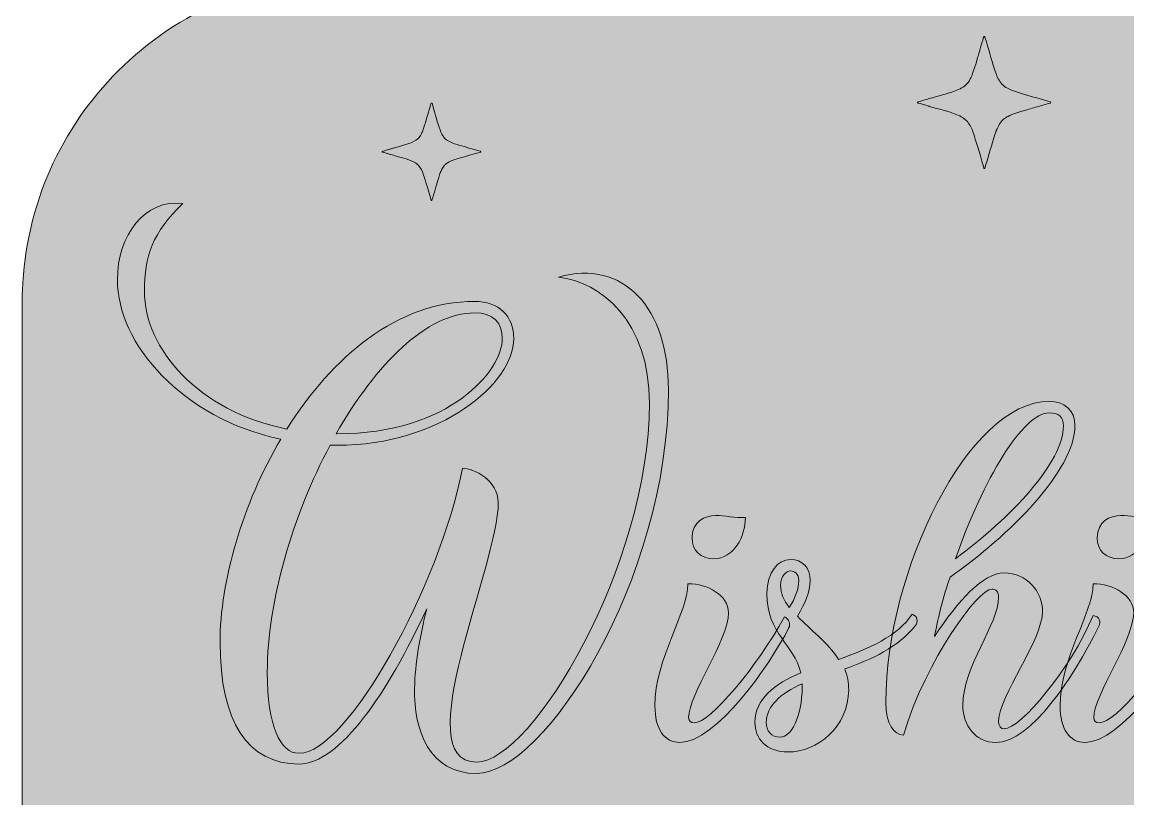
# Model space of a CAD drawing. Extents: x 254 to 755, y -942 to -58.
# Drawn here: x 254 to 468.2, y -337.1 to -186.6 of the extents above; entities that cross this region are included whole.
import ezdxf

# ---------------------------------------------------------------- set-up
doc = ezdxf.new("R2010")
doc.units = 0
doc.header["$MEASUREMENT"] = 0
doc.layers.add('Layer 1', color=7, linetype='Continuous', lineweight=0)

# ---------------------------------------------------------------- blocks, each defined once
blk = doc.blocks.new('Block_3')
at = {"layer": 'Layer 1', "true_color": 0x542400, "transparency": 33554687}
h = blk.add_hatch(color=38, dxfattribs=at)
h.dxf.hatch_style = 2
edge = h.paths.add_edge_path()
edge.add_spline(control_points=[(314.84, -266.36), (314.84, -266.36), (314.97, -266.36), (314.97, -266.36), (336.96, -266.36), (347.03, -254.06), (347.03, -247.91), (347.03, -244.77), (345.2, -242.94), (341.67, -242.94), (332.38, -242.94), (322.56, -252.88), (314.84, -266.36)], knot_values=[0, 0, 0, 0, 1, 1, 1, 2, 2, 2, 3, 3, 3, 4, 4, 4, 4], degree=3, periodic=0)
edge = h.paths.add_edge_path()
edge.add_spline(control_points=[(379.22, -257.85), (379.22, -294.62), (355.14, -332.17), (342.06, -332.17), (332.9, -332.17), (329.89, -323.8), (330.02, -315.69), (330.15, -310.85), (331.07, -305.48), (332.38, -300.25), (324.92, -316.47), (315.5, -330.34), (307.65, -330.34), (297.7, -330.34), (292.34, -322.1), (292.34, -306.79), (292.34, -294.88), (296.66, -279.97), (304.11, -267.41), (284.88, -263.35), (272.45, -248.83), (272.45, -236.53), (272.45, -227.89), (277.81, -220.82), (285.14, -221.74), (279.25, -227.37), (277.68, -231.95), (277.68, -238.75), (277.68, -249.87), (288.15, -262.04), (305.29, -265.44), (314.06, -251.44), (326.75, -240.71), (341.67, -240.71), (346.38, -240.71), (349.25, -243.59), (349.25, -247.91), (349.25, -256.55), (335.25, -268.58), (314.97, -268.58), (314.97, -268.58), (313.67, -268.58), (313.67, -268.58), (306.47, -282.06), (301.5, -298.68), (301.5, -312.55), (301.5, -322.88), (303.98, -328.25), (307.65, -328.25), (317.07, -328.25), (334.99, -295.54), (339.31, -273.03), (341.54, -273.03), (346.25, -275.39), (346.25, -279.7), (346.25, -291.61), (328.45, -329.95), (342.06, -329.95), (352.79, -329.95), (375.55, -291.74), (375.55, -260.47), (375.55, -244.51), (366.13, -236.92), (357.89, -236), (370.58, -232.47), (379.22, -241.89), (379.22, -257.85)], knot_values=[0, 0, 0, 0, 1, 1, 1, 2, 2, 2, 3, 3, 3, 4, 4, 4, 5, 5, 5, 6, 6, 6, 7, 7, 7, 8, 8, 8, 9, 9, 9, 10, 10, 10, 11, 11, 11, 12, 12, 12, 13, 13, 13, 14, 14, 14, 15, 15, 15, 16, 16, 16, 17, 17, 17, 18, 18, 18, 19, 19, 19, 20, 20, 20, 21, 21, 21, 22, 22, 22, 22], degree=3, periodic=0)
h = blk.add_hatch(color=38, dxfattribs=at)
h.dxf.hatch_style = 2
edge = h.paths.add_edge_path()
edge.add_spline(control_points=[(434.83, -290.56), (445.56, -282.71), (455.76, -271.85), (455.76, -264.79), (455.76, -263.09), (454.85, -262.3), (453.02, -262.3), (447.91, -262.3), (440.19, -275.26), (434.83, -290.56)], knot_values=[0, 0, 0, 0, 1, 1, 1, 2, 2, 2, 3, 3, 3, 3], degree=3, periodic=0)
edge = h.paths.add_edge_path()
edge.add_spline(control_points=[(462.44, -304.04), (457.73, -313.46), (449.48, -326.15), (442.68, -326.15), (438.75, -326.15), (436.27, -322.88), (436.27, -318.96), (436.27, -311.24), (443.2, -303.39), (443.2, -298.02), (443.2, -296.98), (442.68, -296.45), (441.89, -296.45), (439.28, -296.45), (429.2, -309.93), (424.75, -324.72), (422.92, -324.72), (421.35, -322.49), (421.35, -318.43), (421.35, -293.05), (437.31, -260.08), (453.02, -260.08), (455.89, -260.08), (457.99, -261.78), (457.99, -264.79), (457.99, -273.42), (445.3, -286.12), (433.78, -294.1), (432.47, -297.89), (431.56, -301.69), (430.77, -305.61), (435.35, -298.68), (440.19, -293.31), (444.25, -293.31), (448.7, -293.31), (451.71, -296.98), (451.71, -300.77), (451.71, -306.27), (443.2, -317.26), (443.2, -321.97), (443.2, -322.88), (443.59, -323.54), (444.25, -323.54), (447.39, -323.54), (457.2, -311.89), (461.52, -301.56), (462.7, -301.82), (463.22, -302.47), (462.44, -304.04)], knot_values=[0, 0, 0, 0, 1, 1, 1, 2, 2, 2, 3, 3, 3, 4, 4, 4, 5, 5, 5, 6, 6, 6, 7, 7, 7, 8, 8, 8, 9, 9, 9, 10, 10, 10, 11, 11, 11, 12, 12, 12, 13, 13, 13, 14, 14, 14, 15, 15, 15, 16, 16, 16, 16], degree=3, periodic=0)
h = blk.add_hatch(color=38, dxfattribs=at)
h.dxf.hatch_style = 2
edge = h.paths.add_edge_path()
edge.add_spline(control_points=[(383.8, -286.51), (383.8, -283.37), (386.29, -282.19), (388.38, -282.19), (390.08, -282.19), (392.17, -282.71), (394.14, -282.58), (394.14, -286.25), (391.91, -290.56), (387.99, -290.56), (385.5, -290.56), (383.8, -288.99), (383.8, -286.51)], knot_values=[0, 0, 0, 0, 1, 1, 1, 2, 2, 2, 3, 3, 3, 4, 4, 4, 4], degree=3, periodic=0)
edge = h.paths.add_edge_path()
edge.add_spline(control_points=[(376.6, -319.09), (376.6, -309.8), (383.01, -301.03), (383.01, -295.41), (386.81, -295.41), (390.86, -297.63), (390.86, -301.03), (390.86, -306.4), (383.14, -316.86), (383.14, -321.31), (383.14, -321.97), (383.54, -322.36), (384.19, -322.36), (387.33, -322.36), (396.36, -311.5), (401.72, -301.82), (402.38, -302.08), (403.03, -303.13), (402.51, -304.04), (398.85, -311.24), (388.38, -326.15), (381.44, -326.15), (378.43, -326.15), (376.6, -323.54), (376.6, -319.09)], knot_values=[0, 0, 0, 0, 1, 1, 1, 2, 2, 2, 3, 3, 3, 4, 4, 4, 5, 5, 5, 6, 6, 6, 7, 7, 7, 8, 8, 8, 8], degree=3, periodic=0)
h = blk.add_hatch(color=38, dxfattribs=at)
h.dxf.hatch_style = 2
edge = h.paths.add_edge_path()
edge.add_spline(control_points=[(462.3, -286.51), (462.3, -283.37), (464.79, -282.19), (466.88, -282.19), (468.58, -282.19), (470.68, -282.71), (472.64, -282.58), (472.64, -286.25), (470.42, -290.56), (466.49, -290.56), (464.01, -290.56), (462.3, -288.99), (462.3, -286.51)], knot_values=[0, 0, 0, 0, 1, 1, 1, 2, 2, 2, 3, 3, 3, 4, 4, 4, 4], degree=3, periodic=0)
edge = h.paths.add_edge_path()
edge.add_spline(control_points=[(455.11, -319.09), (455.11, -309.8), (461.52, -301.03), (461.52, -295.41), (465.31, -295.41), (469.37, -297.63), (469.37, -301.03), (469.37, -306.4), (461.65, -316.86), (461.65, -321.31), (461.65, -321.97), (462.04, -322.36), (462.7, -322.36), (465.84, -322.36), (474.87, -311.5), (480.23, -301.82), (480.88, -302.08), (481.54, -303.13), (481.02, -304.04), (477.35, -311.24), (466.88, -326.15), (459.95, -326.15), (456.94, -326.15), (455.11, -323.54), (455.11, -319.09)], knot_values=[0, 0, 0, 0, 1, 1, 1, 2, 2, 2, 3, 3, 3, 4, 4, 4, 5, 5, 5, 6, 6, 6, 7, 7, 7, 8, 8, 8, 8], degree=3, periodic=0)
h = blk.add_hatch(color=38, dxfattribs=at)
h.dxf.hatch_style = 2
edge = h.paths.add_edge_path()
edge.add_spline(control_points=[(400.94, -295.67), (400.94, -297.24), (401.59, -298.68), (402.64, -299.99), (403.82, -298.15), (404.47, -296.45), (404.47, -294.75), (404.47, -293.44), (403.69, -292.92), (402.9, -292.92), (401.99, -292.92), (400.94, -293.97), (400.94, -295.67)], knot_values=[0, 0, 0, 0, 1, 1, 1, 2, 2, 2, 3, 3, 3, 4, 4, 4, 4], degree=3, periodic=0)
edge = h.paths.add_edge_path()
edge.add_spline(control_points=[(405.13, -315.29), (405.13, -315.29), (405.13, -314.77), (405.13, -314.77), (400.94, -316.6), (398.19, -319.22), (398.19, -322.23), (398.19, -323.93), (399.11, -325.11), (400.94, -325.11), (402.9, -325.11), (405.13, -321.44), (405.13, -315.29)], knot_values=[0, 0, 0, 0, 1, 1, 1, 2, 2, 2, 3, 3, 3, 4, 4, 4, 4], degree=3, periodic=0)
edge = h.paths.add_edge_path()
edge.add_spline(control_points=[(427.11, -303.52), (423.71, -307.71), (418.6, -310.06), (413.37, -311.89), (413.89, -313.2), (414.15, -314.51), (414.15, -315.95), (414.15, -323.15), (408.01, -327.99), (402.38, -327.99), (398.19, -327.99), (395.97, -325.37), (395.97, -322.23), (395.97, -317.78), (399.76, -314.77), (404.87, -312.68), (403.56, -306.92), (398.32, -305.35), (398.32, -297.24), (398.32, -293.18), (400.42, -290.7), (402.9, -290.7), (405.13, -290.7), (406.7, -292.27), (406.7, -294.75), (406.7, -297.11), (405.65, -299.2), (404.21, -301.69), (406.7, -304.3), (410.1, -306.79), (412.19, -310.06), (418.08, -307.97), (423.58, -305.61), (426.45, -301.29), (427.5, -301.69), (427.63, -302.73), (427.11, -303.52)], knot_values=[0, 0, 0, 0, 1, 1, 1, 2, 2, 2, 3, 3, 3, 4, 4, 4, 5, 5, 5, 6, 6, 6, 7, 7, 7, 8, 8, 8, 9, 9, 9, 10, 10, 10, 11, 11, 11, 12, 12, 12, 12], degree=3, periodic=0)
at = {"layer": 'Layer 1'}
for points, knots in [([(379.22, -257.85), (379.22, -294.62), (355.14, -332.17), (342.06, -332.17), (332.9, -332.17), (329.89, -323.8), (330.02, -315.69), (330.15, -310.85), (331.07, -305.48), (332.38, -300.25), (324.92, -316.47), (315.5, -330.34), (307.65, -330.34), (297.7, -330.34), (292.34, -322.1), (292.34, -306.79), (292.34, -294.88), (296.66, -279.97), (304.11, -267.41), (284.88, -263.35), (272.45, -248.83), (272.45, -236.53), (272.45, -227.89), (277.81, -220.82), (285.14, -221.74), (279.25, -227.37), (277.68, -231.95), (277.68, -238.75), (277.68, -249.87), (288.15, -262.04), (305.29, -265.44), (314.06, -251.44), (326.75, -240.71), (341.67, -240.71), (346.38, -240.71), (349.25, -243.59), (349.25, -247.91), (349.25, -256.55), (335.25, -268.58), (314.97, -268.58), (314.97, -268.58), (313.67, -268.58), (313.67, -268.58), (306.47, -282.06), (301.5, -298.68), (301.5, -312.55), (301.5, -322.88), (303.98, -328.25), (307.65, -328.25), (317.07, -328.25), (334.99, -295.54), (339.31, -273.03), (341.54, -273.03), (346.25, -275.39), (346.25, -279.7), (346.25, -291.61), (328.45, -329.95), (342.06, -329.95), (352.79, -329.95), (375.55, -291.74), (375.55, -260.47), (375.55, -244.51), (366.13, -236.92), (357.89, -236), (370.58, -232.47), (379.22, -241.89), (379.22, -257.85)], [0, 0, 0, 0, 1, 1, 1, 2, 2, 2, 3, 3, 3, 4, 4, 4, 5, 5, 5, 6, 6, 6, 7, 7, 7, 8, 8, 8, 9, 9, 9, 10, 10, 10, 11, 11, 11, 12, 12, 12, 13, 13, 13, 14, 14, 14, 15, 15, 15, 16, 16, 16, 17, 17, 17, 18, 18, 18, 19, 19, 19, 20, 20, 20, 21, 21, 21, 22, 22, 22, 22]), ([(314.84, -266.36), (314.84, -266.36), (314.97, -266.36), (314.97, -266.36), (336.96, -266.36), (347.03, -254.06), (347.03, -247.91), (347.03, -244.77), (345.2, -242.94), (341.67, -242.94), (332.38, -242.94), (322.56, -252.88), (314.84, -266.36)], [0, 0, 0, 0, 1, 1, 1, 2, 2, 2, 3, 3, 3, 4, 4, 4, 4]), ([(462.44, -304.04), (457.73, -313.46), (449.48, -326.15), (442.68, -326.15), (438.75, -326.15), (436.27, -322.88), (436.27, -318.96), (436.27, -311.24), (443.2, -303.39), (443.2, -298.02), (443.2, -296.98), (442.68, -296.45), (441.89, -296.45), (439.28, -296.45), (429.2, -309.93), (424.75, -324.72), (422.92, -324.72), (421.35, -322.49), (421.35, -318.43), (421.35, -293.05), (437.31, -260.08), (453.02, -260.08), (455.89, -260.08), (457.99, -261.78), (457.99, -264.79), (457.99, -273.42), (445.3, -286.12), (433.78, -294.1), (432.47, -297.89), (431.56, -301.69), (430.77, -305.61), (435.35, -298.68), (440.19, -293.31), (444.25, -293.31), (448.7, -293.31), (451.71, -296.98), (451.71, -300.77), (451.71, -306.27), (443.2, -317.26), (443.2, -321.97), (443.2, -322.88), (443.59, -323.54), (444.25, -323.54), (447.39, -323.54), (457.2, -311.89), (461.52, -301.56), (462.7, -301.82), (463.22, -302.47), (462.44, -304.04)], [0, 0, 0, 0, 1, 1, 1, 2, 2, 2, 3, 3, 3, 4, 4, 4, 5, 5, 5, 6, 6, 6, 7, 7, 7, 8, 8, 8, 9, 9, 9, 10, 10, 10, 11, 11, 11, 12, 12, 12, 13, 13, 13, 14, 14, 14, 15, 15, 15, 16, 16, 16, 16]), ([(434.83, -290.56), (445.56, -282.71), (455.76, -271.85), (455.76, -264.79), (455.76, -263.09), (454.85, -262.3), (453.02, -262.3), (447.91, -262.3), (440.19, -275.26), (434.83, -290.56)], [0, 0, 0, 0, 1, 1, 1, 2, 2, 2, 3, 3, 3, 3]), ([(383.8, -286.51), (383.8, -283.37), (386.29, -282.19), (388.38, -282.19), (390.08, -282.19), (392.17, -282.71), (394.14, -282.58), (394.14, -286.25), (391.91, -290.56), (387.99, -290.56), (385.5, -290.56), (383.8, -288.99), (383.8, -286.51)], [0, 0, 0, 0, 1, 1, 1, 2, 2, 2, 3, 3, 3, 4, 4, 4, 4]), ([(462.3, -286.51), (462.3, -283.37), (464.79, -282.19), (466.88, -282.19), (468.58, -282.19), (470.68, -282.71), (472.64, -282.58), (472.64, -286.25), (470.42, -290.56), (466.49, -290.56), (464.01, -290.56), (462.3, -288.99), (462.3, -286.51)], [0, 0, 0, 0, 1, 1, 1, 2, 2, 2, 3, 3, 3, 4, 4, 4, 4]), ([(427.11, -303.52), (423.71, -307.71), (418.6, -310.06), (413.37, -311.89), (413.89, -313.2), (414.15, -314.51), (414.15, -315.95), (414.15, -323.15), (408.01, -327.99), (402.38, -327.99), (398.19, -327.99), (395.97, -325.37), (395.97, -322.23), (395.97, -317.78), (399.76, -314.77), (404.87, -312.68), (403.56, -306.92), (398.32, -305.35), (398.32, -297.24), (398.32, -293.18), (400.42, -290.7), (402.9, -290.7), (405.13, -290.7), (406.7, -292.27), (406.7, -294.75), (406.7, -297.11), (405.65, -299.2), (404.21, -301.69), (406.7, -304.3), (410.1, -306.79), (412.19, -310.06), (418.08, -307.97), (423.58, -305.61), (426.45, -301.29), (427.5, -301.69), (427.63, -302.73), (427.11, -303.52)], [0, 0, 0, 0, 1, 1, 1, 2, 2, 2, 3, 3, 3, 4, 4, 4, 5, 5, 5, 6, 6, 6, 7, 7, 7, 8, 8, 8, 9, 9, 9, 10, 10, 10, 11, 11, 11, 12, 12, 12, 12]), ([(400.94, -295.67), (400.94, -297.24), (401.59, -298.68), (402.64, -299.99), (403.82, -298.15), (404.47, -296.45), (404.47, -294.75), (404.47, -293.44), (403.69, -292.92), (402.9, -292.92), (401.99, -292.92), (400.94, -293.97), (400.94, -295.67)], [0, 0, 0, 0, 1, 1, 1, 2, 2, 2, 3, 3, 3, 4, 4, 4, 4]), ([(376.6, -319.09), (376.6, -309.8), (383.01, -301.03), (383.01, -295.41), (386.81, -295.41), (390.86, -297.63), (390.86, -301.03), (390.86, -306.4), (383.14, -316.86), (383.14, -321.31), (383.14, -321.97), (383.54, -322.36), (384.19, -322.36), (387.33, -322.36), (396.36, -311.5), (401.72, -301.82), (402.38, -302.08), (403.03, -303.13), (402.51, -304.04), (398.85, -311.24), (388.38, -326.15), (381.44, -326.15), (378.43, -326.15), (376.6, -323.54), (376.6, -319.09)], [0, 0, 0, 0, 1, 1, 1, 2, 2, 2, 3, 3, 3, 4, 4, 4, 5, 5, 5, 6, 6, 6, 7, 7, 7, 8, 8, 8, 8]), ([(455.11, -319.09), (455.11, -309.8), (461.52, -301.03), (461.52, -295.41), (465.31, -295.41), (469.37, -297.63), (469.37, -301.03), (469.37, -306.4), (461.65, -316.86), (461.65, -321.31), (461.65, -321.97), (462.04, -322.36), (462.7, -322.36), (465.84, -322.36), (474.87, -311.5), (480.23, -301.82), (480.88, -302.08), (481.54, -303.13), (481.02, -304.04), (477.35, -311.24), (466.88, -326.15), (459.95, -326.15), (456.94, -326.15), (455.11, -323.54), (455.11, -319.09)], [0, 0, 0, 0, 1, 1, 1, 2, 2, 2, 3, 3, 3, 4, 4, 4, 5, 5, 5, 6, 6, 6, 7, 7, 7, 8, 8, 8, 8]), ([(405.13, -315.29), (405.13, -315.29), (405.13, -314.77), (405.13, -314.77), (400.94, -316.6), (398.19, -319.22), (398.19, -322.23), (398.19, -323.93), (399.11, -325.11), (400.94, -325.11), (402.9, -325.11), (405.13, -321.44), (405.13, -315.29)], [0, 0, 0, 0, 1, 1, 1, 2, 2, 2, 3, 3, 3, 4, 4, 4, 4])]:
    blk.add_open_spline(points, degree=3, knots=knots, dxfattribs=at)
blk = doc.blocks.new('Block_1')
at = {"layer": 'Layer 1', "true_color": 0xffdab2, "transparency": 33554687}
h = blk.add_hatch(color=41, dxfattribs=at)
h.dxf.hatch_style = 2
edge = h.paths.add_edge_path()
edge.add_spline(control_points=[(504.39, -89.95), (515.29, -89.95), (523.36, -98.87), (523.82, -109.4), (524.29, -119.91), (514.55, -128.85), (504.39, -128.85), (493.47, -128.85), (485.39, -119.94), (484.93, -109.4), (484.46, -98.9), (494.21, -89.95), (504.39, -89.95)], knot_values=[0, 0, 0, 0, 1, 1, 1, 2, 2, 2, 3, 3, 3, 4, 4, 4, 4], degree=3, periodic=0)
edge = h.paths.add_edge_path()
edge.add_spline(control_points=[(754.96, -238.63), (753.72, -204.64), (725.78, -177.48), (691.51, -177.48), (691.51, -177.48), (685.59, -177.48), (685.59, -177.48), (684.36, -146.07), (658.52, -121.02), (626.83, -121.02), (626.83, -121.02), (584.67, -121.02), (584.67, -121.02), (576.16, -84.61), (543.51, -57.51), (504.49, -57.51), (465.49, -57.51), (432.84, -84.61), (424.33, -121.02), (424.33, -121.02), (382.17, -121.02), (382.17, -121.02), (365.94, -121.02), (351.22, -127.61), (340.58, -138.24), (330.48, -148.36), (324.04, -162.19), (323.41, -177.48), (323.41, -177.48), (317.5, -177.48), (317.5, -177.48), (299.95, -177.48), (284.08, -184.58), (272.58, -196.08), (261.6, -207.07), (254.64, -222.02), (254.04, -238.63), (254.01, -239.41), (253.99, -240.19), (253.99, -240.98), (253.99, -240.98), (253.99, -914.95), (253.99, -914.95), (253.99, -930.16), (266.3, -942.49), (281.52, -942.49), (281.52, -942.49), (727.48, -942.49), (727.48, -942.49), (742.7, -942.49), (755.01, -930.16), (755.01, -914.95), (755.01, -914.95), (755.01, -240.98), (755.01, -240.98), (755.01, -240.19), (754.99, -239.41), (754.96, -238.63)], knot_values=[0, 0, 0, 0, 1, 1, 1, 2, 2, 2, 3, 3, 3, 4, 4, 4, 5, 5, 5, 6, 6, 6, 7, 7, 7, 8, 8, 8, 9, 9, 9, 10, 10, 10, 11, 11, 11, 12, 12, 12, 13, 13, 13, 14, 14, 14, 15, 15, 15, 16, 16, 16, 17, 17, 17, 18, 18, 18, 19, 19, 19, 19], degree=3, periodic=0)
at = {"layer": 'Layer 1'}
blk.add_open_spline([(754.96, -238.63), (753.72, -204.64), (725.78, -177.48), (691.51, -177.48), (691.51, -177.48), (685.59, -177.48), (685.59, -177.48), (684.36, -146.07), (658.52, -121.02), (626.83, -121.02), (626.83, -121.02), (584.67, -121.02), (584.67, -121.02), (576.16, -84.61), (543.51, -57.51), (504.49, -57.51), (465.49, -57.51), (432.84, -84.61), (424.33, -121.02), (424.33, -121.02), (382.17, -121.02), (382.17, -121.02), (365.94, -121.02), (351.22, -127.61), (340.58, -138.24), (330.48, -148.36), (324.04, -162.19), (323.41, -177.48), (323.41, -177.48), (317.5, -177.48), (317.5, -177.48), (299.95, -177.48), (284.08, -184.58), (272.58, -196.08), (261.6, -207.07), (254.64, -222.02), (254.04, -238.63), (254.01, -239.41), (253.99, -240.19), (253.99, -240.98), (253.99, -240.98), (253.99, -914.95), (253.99, -914.95), (253.99, -930.16), (266.3, -942.49), (281.52, -942.49), (281.52, -942.49), (727.48, -942.49), (727.48, -942.49), (742.7, -942.49), (755.01, -930.16), (755.01, -914.95), (755.01, -914.95), (755.01, -240.98), (755.01, -240.98), (755.01, -240.19), (754.99, -239.41), (754.96, -238.63)], degree=3, knots=[0, 0, 0, 0, 1, 1, 1, 2, 2, 2, 3, 3, 3, 4, 4, 4, 5, 5, 5, 6, 6, 6, 7, 7, 7, 8, 8, 8, 9, 9, 9, 10, 10, 10, 11, 11, 11, 12, 12, 12, 13, 13, 13, 14, 14, 14, 15, 15, 15, 16, 16, 16, 17, 17, 17, 18, 18, 18, 19, 19, 19, 19], dxfattribs=at)
blk.add_blockref('Block_3', (0, 0), dxfattribs=at)
blk = doc.blocks.new('Block_0')
at = {"layer": 'Layer 1', "true_color": 0x542400, "transparency": 33554687}
h = blk.add_hatch(color=38, dxfattribs=at)
h.dxf.hatch_style = 2
edge = h.paths.add_edge_path()
edge.add_spline(control_points=[(453.24, -202.07), (453.23, -202.07), (453.22, -202.07), (453.21, -202.06), (451.48, -201.56), (449.74, -201.08), (448.02, -200.57), (446.96, -200.26), (445.9, -199.96), (444.92, -199.43), (444.52, -199.21), (444.14, -198.96), (443.83, -198.62), (443.28, -197.99), (442.93, -197.26), (442.66, -196.47), (441.96, -194.5), (441.46, -192.47), (440.85, -190.47), (440.85, -190.47), (440.85, -190.46), (440.85, -190.46), (440.85, -190.46), (440.56, -189.52), (440.56, -189.52), (440.55, -189.51), (440.55, -189.5), (440.54, -189.49), (440.51, -189.44), (440.45, -189.42), (440.39, -189.43), (440.35, -189.44), (440.31, -189.47), (440.3, -189.52), (440.3, -189.52), (440.11, -190.17), (440.11, -190.17), (440.08, -190.25), (440.06, -190.34), (440.04, -190.43), (440.04, -190.43), (440.04, -190.43), (440.04, -190.43), (440.04, -190.43), (439.91, -190.86), (439.91, -190.86), (439.81, -191.16), (439.72, -191.46), (439.64, -191.77), (439.64, -191.77), (439.43, -192.5), (439.43, -192.5), (439.38, -192.65), (439.33, -192.8), (439.29, -192.95), (439.24, -193.13), (439.19, -193.31), (439.14, -193.49), (439.14, -193.49), (439.14, -193.5), (439.14, -193.5), (439.14, -193.5), (438.82, -194.6), (438.82, -194.6), (438.82, -194.6), (438.82, -194.61), (438.82, -194.61), (438.74, -194.83), (438.66, -195.04), (438.6, -195.27), (438.6, -195.27), (438.23, -196.41), (438.23, -196.41), (438.23, -196.41), (438.23, -196.41), (438.23, -196.41), (438.19, -196.51), (438.15, -196.62), (438.12, -196.72), (438.01, -197.04), (437.84, -197.32), (437.7, -197.62), (437.49, -198.06), (437.23, -198.47), (436.87, -198.78), (436.16, -199.39), (435.32, -199.78), (434.44, -200.07), (433.75, -200.3), (433.04, -200.51), (432.34, -200.72), (432.34, -200.72), (430.76, -201.17), (430.76, -201.17), (430.76, -201.17), (430.46, -201.26), (430.46, -201.26), (430.46, -201.26), (430.31, -201.3), (430.31, -201.3), (430.31, -201.3), (430.02, -201.38), (430.02, -201.38), (430.02, -201.38), (430.02, -201.38), (430.02, -201.38), (430.02, -201.38), (429.86, -201.43), (429.86, -201.43), (429.86, -201.43), (429.57, -201.51), (429.57, -201.51), (429.57, -201.51), (429.57, -201.51), (429.57, -201.51), (429.57, -201.51), (429.4, -201.56), (429.4, -201.56), (429.4, -201.56), (429.13, -201.63), (429.13, -201.63), (429.13, -201.63), (428.27, -201.88), (428.27, -201.88), (428.27, -201.88), (428.27, -201.88), (428.27, -201.88), (428.27, -201.88), (428.27, -201.88), (428.27, -201.88), (428.27, -201.88), (428.11, -201.92), (428.11, -201.92), (428.11, -201.92), (428.11, -201.92), (428.11, -201.92), (428.11, -201.92), (428.11, -201.92), (428.11, -201.92), (428.11, -201.92), (427.54, -202.08), (427.54, -202.08), (427.53, -202.09), (427.51, -202.1), (427.5, -202.11), (427.48, -202.13), (427.47, -202.15), (427.47, -202.18), (427.47, -202.19), (427.48, -202.2), (427.48, -202.21), (427.49, -202.24), (427.51, -202.26), (427.54, -202.27), (427.54, -202.27), (427.54, -202.27), (427.54, -202.27), (427.54, -202.27), (427.63, -202.3), (427.63, -202.3), (427.63, -202.3), (427.63, -202.3), (427.63, -202.3), (427.63, -202.3), (427.71, -202.32), (427.71, -202.32), (427.71, -202.32), (427.79, -202.35), (427.79, -202.35), (427.79, -202.35), (427.79, -202.35), (427.79, -202.35), (427.79, -202.35), (428.84, -202.65), (428.84, -202.65), (428.84, -202.65), (428.84, -202.65), (428.84, -202.65), (428.86, -202.66), (428.87, -202.66), (428.88, -202.67), (428.88, -202.67), (428.88, -202.67), (428.88, -202.67), (428.89, -202.67), (428.9, -202.67), (428.91, -202.67), (428.91, -202.67), (428.91, -202.67), (428.91, -202.67), (428.91, -202.67), (429.62, -202.88), (429.62, -202.88), (429.62, -202.88), (429.62, -202.88), (429.62, -202.88), (429.68, -202.9), (429.74, -202.92), (429.81, -202.94), (431.57, -203.47), (433.38, -203.88), (435.1, -204.55), (435.88, -204.85), (436.58, -205.25), (437.14, -205.9), (437.67, -206.51), (438, -207.22), (438.25, -207.97), (438.58, -209), (438.9, -210.02), (439.22, -211.04), (439.4, -211.61), (439.56, -212.19), (439.73, -212.76), (439.93, -213.46), (440.14, -214.16), (440.35, -214.89), (440.36, -214.94), (440.41, -214.97), (440.45, -214.97), (440.49, -214.97), (440.53, -214.94), (440.54, -214.89), (441.1, -213), (441.66, -211.12), (442.22, -209.23), (442.35, -208.79), (442.47, -208.35), (442.63, -207.93), (442.63, -207.93), (442.65, -207.87), (442.69, -207.78), (442.7, -207.76), (442.7, -207.74), (442.71, -207.72), (442.72, -207.69), (442.74, -207.66), (442.75, -207.63), (442.76, -207.62), (442.76, -207.61), (442.77, -207.59), (442.78, -207.56), (442.79, -207.53), (442.81, -207.49), (442.93, -207.21), (443.1, -206.84), (443.31, -206.48), (443.32, -206.47), (443.32, -206.47), (443.32, -206.47), (443.41, -206.31), (443.51, -206.15), (443.61, -206.01), (443.62, -206), (443.62, -206), (443.63, -205.99), (443.76, -205.82), (443.92, -205.66), (444.08, -205.51), (444.08, -205.51), (444.08, -205.51), (444.08, -205.51), (444.12, -205.48), (444.15, -205.46), (444.17, -205.43), (444.17, -205.43), (444.17, -205.43), (444.17, -205.43), (444.43, -205.22), (444.72, -205.03), (445.03, -204.87), (445.99, -204.37), (447.03, -204.08), (448.05, -203.78), (448.93, -203.52), (449.81, -203.28), (450.69, -203.03), (451.54, -202.79), (452.39, -202.54), (453.24, -202.29), (453.24, -202.29), (453.24, -202.29), (453.24, -202.29), (453.35, -202.26), (453.35, -202.1), (453.24, -202.07)], knot_values=[0, 0, 0, 0, 1, 1, 1, 2, 2, 2, 3, 3, 3, 4, 4, 4, 5, 5, 5, 6, 6, 6, 7, 7, 7, 8, 8, 8, 9, 9, 9, 10, 10, 10, 11, 11, 11, 12, 12, 12, 13, 13, 13, 14, 14, 14, 15, 15, 15, 16, 16, 16, 17, 17, 17, 18, 18, 18, 19, 19, 19, 20, 20, 20, 21, 21, 21, 22, 22, 22, 23, 23, 23, 24, 24, 24, 25, 25, 25, 26, 26, 26, 27, 27, 27, 28, 28, 28, 29, 29, 29, 30, 30, 30, 31, 31, 31, 32, 32, 32, 33, 33, 33, 34, 34, 34, 35, 35, 35, 36, 36, 36, 37, 37, 37, 38, 38, 38, 39, 39, 39, 40, 40, 40, 41, 41, 41, 42, 42, 42, 43, 43, 43, 44, 44, 44, 45, 45, 45, 46, 46, 46, 47, 47, 47, 48, 48, 48, 49, 49, 49, 50, 50, 50, 51, 51, 51, 52, 52, 52, 53, 53, 53, 54, 54, 54, 55, 55, 55, 56, 56, 56, 57, 57, 57, 58, 58, 58, 59, 59, 59, 60, 60, 60, 61, 61, 61, 62, 62, 62, 63, 63, 63, 64, 64, 64, 65, 65, 65, 66, 66, 66, 67, 67, 67, 68, 68, 68, 69, 69, 69, 70, 70, 70, 71, 71, 71, 72, 72, 72, 73, 73, 73, 74, 74, 74, 75, 75, 75, 76, 76, 76, 77, 77, 77, 78, 78, 78, 79, 79, 79, 80, 80, 80, 81, 81, 81, 82, 82, 82, 83, 83, 83, 84, 84, 84, 85, 85, 85, 86, 86, 86, 87, 87, 87, 88, 88, 88, 89, 89, 89, 90, 90, 90, 91, 91, 91, 92, 92, 92, 93, 93, 93, 94, 94, 94, 95, 95, 95, 95], degree=3, periodic=0)
h = blk.add_hatch(color=38, dxfattribs=at)
h.dxf.hatch_style = 2
edge = h.paths.add_edge_path()
edge.add_spline(control_points=[(342.79, -211.64), (342.79, -211.63), (342.78, -211.63), (342.77, -211.63), (341.49, -211.26), (340.21, -210.9), (338.93, -210.53), (338.15, -210.3), (337.36, -210.07), (336.64, -209.68), (336.34, -209.52), (336.06, -209.34), (335.84, -209.08), (335.43, -208.62), (335.17, -208.07), (334.97, -207.5), (334.45, -206.04), (334.08, -204.53), (333.63, -203.05), (333.63, -203.05), (333.63, -203.05), (333.63, -203.05), (333.63, -203.05), (333.41, -202.35), (333.41, -202.35), (333.41, -202.34), (333.4, -202.34), (333.4, -202.33), (333.38, -202.29), (333.33, -202.28), (333.29, -202.29), (333.26, -202.29), (333.23, -202.32), (333.22, -202.35), (333.22, -202.35), (333.08, -202.83), (333.08, -202.83), (333.06, -202.89), (333.04, -202.96), (333.03, -203.02), (333.03, -203.02), (333.03, -203.02), (333.03, -203.02), (333.03, -203.02), (332.93, -203.35), (332.93, -203.35), (332.86, -203.57), (332.79, -203.79), (332.74, -204.01), (332.74, -204.01), (332.58, -204.56), (332.58, -204.56), (332.54, -204.67), (332.5, -204.78), (332.47, -204.89), (332.44, -205.02), (332.4, -205.16), (332.37, -205.29), (332.37, -205.29), (332.36, -205.3), (332.36, -205.3), (332.36, -205.3), (332.13, -206.11), (332.13, -206.11), (332.13, -206.11), (332.12, -206.12), (332.12, -206.12), (332.07, -206.28), (332.01, -206.44), (331.97, -206.6), (331.97, -206.6), (331.69, -207.45), (331.69, -207.45), (331.69, -207.45), (331.69, -207.45), (331.69, -207.45), (331.66, -207.53), (331.63, -207.6), (331.61, -207.68), (331.53, -207.91), (331.4, -208.12), (331.3, -208.34), (331.14, -208.67), (330.95, -208.97), (330.68, -209.2), (330.16, -209.65), (329.54, -209.94), (328.89, -210.16), (328.37, -210.32), (327.85, -210.48), (327.33, -210.64), (327.33, -210.64), (326.17, -210.97), (326.17, -210.97), (326.17, -210.97), (325.94, -211.03), (325.94, -211.03), (325.94, -211.03), (325.83, -211.06), (325.83, -211.06), (325.83, -211.06), (325.62, -211.13), (325.62, -211.13), (325.62, -211.13), (325.62, -211.13), (325.62, -211.13), (325.62, -211.13), (325.5, -211.16), (325.5, -211.16), (325.5, -211.16), (325.29, -211.22), (325.29, -211.22), (325.29, -211.22), (325.28, -211.22), (325.28, -211.22), (325.28, -211.22), (325.16, -211.26), (325.16, -211.26), (325.16, -211.26), (324.96, -211.31), (324.96, -211.31), (324.96, -211.31), (324.33, -211.49), (324.33, -211.49), (324.33, -211.49), (324.33, -211.49), (324.33, -211.49), (324.32, -211.49), (324.32, -211.49), (324.32, -211.49), (324.32, -211.49), (324.21, -211.53), (324.21, -211.53), (324.21, -211.53), (324.21, -211.53), (324.21, -211.53), (324.21, -211.53), (324.21, -211.53), (324.21, -211.53), (324.21, -211.53), (323.79, -211.65), (323.79, -211.65), (323.77, -211.65), (323.76, -211.66), (323.75, -211.67), (323.74, -211.68), (323.73, -211.7), (323.73, -211.72), (323.73, -211.73), (323.74, -211.73), (323.74, -211.74), (323.75, -211.76), (323.76, -211.78), (323.79, -211.79), (323.79, -211.79), (323.79, -211.79), (323.79, -211.79), (323.79, -211.79), (323.85, -211.81), (323.85, -211.81), (323.85, -211.81), (323.85, -211.81), (323.85, -211.81), (323.85, -211.81), (323.91, -211.82), (323.91, -211.82), (323.91, -211.82), (323.97, -211.84), (323.97, -211.84), (323.97, -211.84), (323.97, -211.84), (323.97, -211.84), (323.97, -211.84), (324.74, -212.07), (324.74, -212.07), (324.74, -212.07), (324.75, -212.07), (324.75, -212.07), (324.76, -212.07), (324.77, -212.08), (324.78, -212.08), (324.78, -212.08), (324.78, -212.08), (324.78, -212.08), (324.78, -212.08), (324.79, -212.08), (324.8, -212.08), (324.8, -212.08), (324.8, -212.08), (324.8, -212.08), (324.8, -212.08), (325.32, -212.24), (325.32, -212.24), (325.32, -212.24), (325.32, -212.24), (325.32, -212.24), (325.37, -212.25), (325.41, -212.27), (325.46, -212.28), (326.77, -212.67), (328.1, -212.97), (329.38, -213.47), (329.95, -213.69), (330.47, -213.99), (330.88, -214.47), (331.27, -214.92), (331.52, -215.44), (331.7, -216), (331.95, -216.76), (332.19, -217.52), (332.42, -218.27), (332.56, -218.7), (332.67, -219.12), (332.8, -219.55), (332.95, -220.06), (333.1, -220.58), (333.26, -221.12), (333.27, -221.16), (333.3, -221.18), (333.33, -221.18), (333.36, -221.18), (333.39, -221.16), (333.4, -221.12), (333.82, -219.72), (334.22, -218.33), (334.64, -216.93), (334.74, -216.61), (334.83, -216.28), (334.95, -215.97), (334.95, -215.97), (334.96, -215.93), (334.99, -215.86), (334.99, -215.85), (335, -215.83), (335.01, -215.82), (335.01, -215.8), (335.02, -215.77), (335.03, -215.75), (335.04, -215.74), (335.04, -215.73), (335.05, -215.72), (335.06, -215.7), (335.07, -215.67), (335.08, -215.65), (335.17, -215.44), (335.3, -215.16), (335.45, -214.9), (335.45, -214.89), (335.45, -214.89), (335.46, -214.89), (335.52, -214.77), (335.6, -214.66), (335.67, -214.55), (335.68, -214.54), (335.68, -214.54), (335.68, -214.54), (335.78, -214.41), (335.9, -214.29), (336.02, -214.18), (336.02, -214.18), (336.02, -214.18), (336.02, -214.18), (336.04, -214.16), (336.07, -214.14), (336.08, -214.12), (336.08, -214.12), (336.08, -214.12), (336.08, -214.12), (336.28, -213.96), (336.49, -213.82), (336.72, -213.7), (337.43, -213.33), (338.2, -213.12), (338.96, -212.9), (339.61, -212.71), (340.26, -212.53), (340.91, -212.35), (341.54, -212.17), (342.17, -211.98), (342.79, -211.8), (342.79, -211.8), (342.8, -211.8), (342.8, -211.8), (342.87, -211.78), (342.87, -211.66), (342.79, -211.64)], knot_values=[0, 0, 0, 0, 1, 1, 1, 2, 2, 2, 3, 3, 3, 4, 4, 4, 5, 5, 5, 6, 6, 6, 7, 7, 7, 8, 8, 8, 9, 9, 9, 10, 10, 10, 11, 11, 11, 12, 12, 12, 13, 13, 13, 14, 14, 14, 15, 15, 15, 16, 16, 16, 17, 17, 17, 18, 18, 18, 19, 19, 19, 20, 20, 20, 21, 21, 21, 22, 22, 22, 23, 23, 23, 24, 24, 24, 25, 25, 25, 26, 26, 26, 27, 27, 27, 28, 28, 28, 29, 29, 29, 30, 30, 30, 31, 31, 31, 32, 32, 32, 33, 33, 33, 34, 34, 34, 35, 35, 35, 36, 36, 36, 37, 37, 37, 38, 38, 38, 39, 39, 39, 40, 40, 40, 41, 41, 41, 42, 42, 42, 43, 43, 43, 44, 44, 44, 45, 45, 45, 46, 46, 46, 47, 47, 47, 48, 48, 48, 49, 49, 49, 50, 50, 50, 51, 51, 51, 52, 52, 52, 53, 53, 53, 54, 54, 54, 55, 55, 55, 56, 56, 56, 57, 57, 57, 58, 58, 58, 59, 59, 59, 60, 60, 60, 61, 61, 61, 62, 62, 62, 63, 63, 63, 64, 64, 64, 65, 65, 65, 66, 66, 66, 67, 67, 67, 68, 68, 68, 69, 69, 69, 70, 70, 70, 71, 71, 71, 72, 72, 72, 73, 73, 73, 74, 74, 74, 75, 75, 75, 76, 76, 76, 77, 77, 77, 78, 78, 78, 79, 79, 79, 80, 80, 80, 81, 81, 81, 82, 82, 82, 83, 83, 83, 84, 84, 84, 85, 85, 85, 86, 86, 86, 87, 87, 87, 88, 88, 88, 89, 89, 89, 90, 90, 90, 91, 91, 91, 92, 92, 92, 93, 93, 93, 94, 94, 94, 95, 95, 95, 95], degree=3, periodic=0)
at = {"layer": 'Layer 1'}
for points in [[(453.24, -202.07), (453.23, -202.07), (453.22, -202.07), (453.21, -202.06), (451.48, -201.56), (449.74, -201.08), (448.02, -200.57), (446.96, -200.26), (445.9, -199.96), (444.92, -199.43), (444.52, -199.21), (444.14, -198.96), (443.83, -198.62), (443.28, -197.99), (442.93, -197.26), (442.66, -196.47), (441.96, -194.5), (441.46, -192.47), (440.85, -190.47), (440.85, -190.47), (440.85, -190.46), (440.85, -190.46), (440.85, -190.46), (440.56, -189.52), (440.56, -189.52), (440.55, -189.51), (440.55, -189.5), (440.54, -189.49), (440.51, -189.44), (440.45, -189.42), (440.39, -189.43), (440.35, -189.44), (440.31, -189.47), (440.3, -189.52), (440.3, -189.52), (440.11, -190.17), (440.11, -190.17), (440.08, -190.25), (440.06, -190.34), (440.04, -190.43), (440.04, -190.43), (440.04, -190.43), (440.04, -190.43), (440.04, -190.43), (439.91, -190.86), (439.91, -190.86), (439.81, -191.16), (439.72, -191.46), (439.64, -191.77), (439.64, -191.77), (439.43, -192.5), (439.43, -192.5), (439.38, -192.65), (439.33, -192.8), (439.29, -192.95), (439.24, -193.13), (439.19, -193.31), (439.14, -193.49), (439.14, -193.49), (439.14, -193.5), (439.14, -193.5), (439.14, -193.5), (438.82, -194.6), (438.82, -194.6), (438.82, -194.6), (438.82, -194.61), (438.82, -194.61), (438.74, -194.83), (438.66, -195.04), (438.6, -195.27), (438.6, -195.27), (438.23, -196.41), (438.23, -196.41), (438.23, -196.41), (438.23, -196.41), (438.23, -196.41), (438.19, -196.51), (438.15, -196.62), (438.12, -196.72), (438.01, -197.04), (437.84, -197.32), (437.7, -197.62), (437.49, -198.06), (437.23, -198.47), (436.87, -198.78), (436.16, -199.39), (435.32, -199.78), (434.44, -200.07), (433.75, -200.3), (433.04, -200.51), (432.34, -200.72), (432.34, -200.72), (430.76, -201.17), (430.76, -201.17), (430.76, -201.17), (430.46, -201.26), (430.46, -201.26), (430.46, -201.26), (430.31, -201.3), (430.31, -201.3), (430.31, -201.3), (430.02, -201.38), (430.02, -201.38), (430.02, -201.38), (430.02, -201.38), (430.02, -201.38), (430.02, -201.38), (429.86, -201.43), (429.86, -201.43), (429.86, -201.43), (429.57, -201.51), (429.57, -201.51), (429.57, -201.51), (429.57, -201.51), (429.57, -201.51), (429.57, -201.51), (429.4, -201.56), (429.4, -201.56), (429.4, -201.56), (429.13, -201.63), (429.13, -201.63), (429.13, -201.63), (428.27, -201.88), (428.27, -201.88), (428.27, -201.88), (428.27, -201.88), (428.27, -201.88), (428.27, -201.88), (428.27, -201.88), (428.27, -201.88), (428.27, -201.88), (428.11, -201.92), (428.11, -201.92), (428.11, -201.92), (428.11, -201.92), (428.11, -201.92), (428.11, -201.92), (428.11, -201.92), (428.11, -201.92), (428.11, -201.92), (427.54, -202.08), (427.54, -202.08), (427.53, -202.09), (427.51, -202.1), (427.5, -202.11), (427.48, -202.13), (427.47, -202.15), (427.47, -202.18), (427.47, -202.19), (427.48, -202.2), (427.48, -202.21), (427.49, -202.24), (427.51, -202.26), (427.54, -202.27), (427.54, -202.27), (427.54, -202.27), (427.54, -202.27), (427.54, -202.27), (427.63, -202.3), (427.63, -202.3), (427.63, -202.3), (427.63, -202.3), (427.63, -202.3), (427.63, -202.3), (427.71, -202.32), (427.71, -202.32), (427.71, -202.32), (427.79, -202.35), (427.79, -202.35), (427.79, -202.35), (427.79, -202.35), (427.79, -202.35), (427.79, -202.35), (428.84, -202.65), (428.84, -202.65), (428.84, -202.65), (428.84, -202.65), (428.84, -202.65), (428.86, -202.66), (428.87, -202.66), (428.88, -202.67), (428.88, -202.67), (428.88, -202.67), (428.88, -202.67), (428.89, -202.67), (428.9, -202.67), (428.91, -202.67), (428.91, -202.67), (428.91, -202.67), (428.91, -202.67), (428.91, -202.67), (429.62, -202.88), (429.62, -202.88), (429.62, -202.88), (429.62, -202.88), (429.62, -202.88), (429.68, -202.9), (429.74, -202.92), (429.81, -202.94), (431.57, -203.47), (433.38, -203.88), (435.1, -204.55), (435.88, -204.85), (436.58, -205.25), (437.14, -205.9), (437.67, -206.51), (438, -207.22), (438.25, -207.97), (438.58, -209), (438.9, -210.02), (439.22, -211.04), (439.4, -211.61), (439.56, -212.19), (439.73, -212.76), (439.93, -213.46), (440.14, -214.16), (440.35, -214.89), (440.36, -214.94), (440.41, -214.97), (440.45, -214.97), (440.49, -214.97), (440.53, -214.94), (440.54, -214.89), (441.1, -213), (441.66, -211.12), (442.22, -209.23), (442.35, -208.79), (442.47, -208.35), (442.63, -207.93), (442.63, -207.93), (442.65, -207.87), (442.69, -207.78), (442.7, -207.76), (442.7, -207.74), (442.71, -207.72), (442.72, -207.69), (442.74, -207.66), (442.75, -207.63), (442.76, -207.62), (442.76, -207.61), (442.77, -207.59), (442.78, -207.56), (442.79, -207.53), (442.81, -207.49), (442.93, -207.21), (443.1, -206.84), (443.31, -206.48), (443.32, -206.47), (443.32, -206.47), (443.32, -206.47), (443.41, -206.31), (443.51, -206.15), (443.61, -206.01), (443.62, -206), (443.62, -206), (443.63, -205.99), (443.76, -205.82), (443.92, -205.66), (444.08, -205.51), (444.08, -205.51), (444.08, -205.51), (444.08, -205.51), (444.12, -205.48), (444.15, -205.46), (444.17, -205.43), (444.17, -205.43), (444.17, -205.43), (444.17, -205.43), (444.43, -205.22), (444.72, -205.03), (445.03, -204.87), (445.99, -204.37), (447.03, -204.08), (448.05, -203.78), (448.93, -203.52), (449.81, -203.28), (450.69, -203.03), (451.54, -202.79), (452.39, -202.54), (453.24, -202.29), (453.24, -202.29), (453.24, -202.29), (453.24, -202.29), (453.35, -202.26), (453.35, -202.1), (453.24, -202.07)], [(342.79, -211.64), (342.79, -211.63), (342.78, -211.63), (342.77, -211.63), (341.49, -211.26), (340.21, -210.9), (338.93, -210.53), (338.15, -210.3), (337.36, -210.07), (336.64, -209.68), (336.34, -209.52), (336.06, -209.34), (335.84, -209.08), (335.43, -208.62), (335.17, -208.07), (334.97, -207.5), (334.45, -206.04), (334.08, -204.53), (333.63, -203.05), (333.63, -203.05), (333.63, -203.05), (333.63, -203.05), (333.63, -203.05), (333.41, -202.35), (333.41, -202.35), (333.41, -202.34), (333.4, -202.34), (333.4, -202.33), (333.38, -202.29), (333.33, -202.28), (333.29, -202.29), (333.26, -202.29), (333.23, -202.32), (333.22, -202.35), (333.22, -202.35), (333.08, -202.83), (333.08, -202.83), (333.06, -202.89), (333.04, -202.96), (333.03, -203.02), (333.03, -203.02), (333.03, -203.02), (333.03, -203.02), (333.03, -203.02), (332.93, -203.35), (332.93, -203.35), (332.86, -203.57), (332.79, -203.79), (332.74, -204.01), (332.74, -204.01), (332.58, -204.56), (332.58, -204.56), (332.54, -204.67), (332.5, -204.78), (332.47, -204.89), (332.44, -205.02), (332.4, -205.16), (332.37, -205.29), (332.37, -205.29), (332.36, -205.3), (332.36, -205.3), (332.36, -205.3), (332.13, -206.11), (332.13, -206.11), (332.13, -206.11), (332.12, -206.12), (332.12, -206.12), (332.07, -206.28), (332.01, -206.44), (331.97, -206.6), (331.97, -206.6), (331.69, -207.45), (331.69, -207.45), (331.69, -207.45), (331.69, -207.45), (331.69, -207.45), (331.66, -207.53), (331.63, -207.6), (331.61, -207.68), (331.53, -207.91), (331.4, -208.12), (331.3, -208.34), (331.14, -208.67), (330.95, -208.97), (330.68, -209.2), (330.16, -209.65), (329.54, -209.94), (328.89, -210.16), (328.37, -210.32), (327.85, -210.48), (327.33, -210.64), (327.33, -210.64), (326.17, -210.97), (326.17, -210.97), (326.17, -210.97), (325.94, -211.03), (325.94, -211.03), (325.94, -211.03), (325.83, -211.06), (325.83, -211.06), (325.83, -211.06), (325.62, -211.13), (325.62, -211.13), (325.62, -211.13), (325.62, -211.13), (325.62, -211.13), (325.62, -211.13), (325.5, -211.16), (325.5, -211.16), (325.5, -211.16), (325.29, -211.22), (325.29, -211.22), (325.29, -211.22), (325.28, -211.22), (325.28, -211.22), (325.28, -211.22), (325.16, -211.26), (325.16, -211.26), (325.16, -211.26), (324.96, -211.31), (324.96, -211.31), (324.96, -211.31), (324.33, -211.49), (324.33, -211.49), (324.33, -211.49), (324.33, -211.49), (324.33, -211.49), (324.32, -211.49), (324.32, -211.49), (324.32, -211.49), (324.32, -211.49), (324.21, -211.53), (324.21, -211.53), (324.21, -211.53), (324.21, -211.53), (324.21, -211.53), (324.21, -211.53), (324.21, -211.53), (324.21, -211.53), (324.21, -211.53), (323.79, -211.65), (323.79, -211.65), (323.77, -211.65), (323.76, -211.66), (323.75, -211.67), (323.74, -211.68), (323.73, -211.7), (323.73, -211.72), (323.73, -211.73), (323.74, -211.73), (323.74, -211.74), (323.75, -211.76), (323.76, -211.78), (323.79, -211.79), (323.79, -211.79), (323.79, -211.79), (323.79, -211.79), (323.79, -211.79), (323.85, -211.81), (323.85, -211.81), (323.85, -211.81), (323.85, -211.81), (323.85, -211.81), (323.85, -211.81), (323.91, -211.82), (323.91, -211.82), (323.91, -211.82), (323.97, -211.84), (323.97, -211.84), (323.97, -211.84), (323.97, -211.84), (323.97, -211.84), (323.97, -211.84), (324.74, -212.07), (324.74, -212.07), (324.74, -212.07), (324.75, -212.07), (324.75, -212.07), (324.76, -212.07), (324.77, -212.08), (324.78, -212.08), (324.78, -212.08), (324.78, -212.08), (324.78, -212.08), (324.78, -212.08), (324.79, -212.08), (324.8, -212.08), (324.8, -212.08), (324.8, -212.08), (324.8, -212.08), (324.8, -212.08), (325.32, -212.24), (325.32, -212.24), (325.32, -212.24), (325.32, -212.24), (325.32, -212.24), (325.37, -212.25), (325.41, -212.27), (325.46, -212.28), (326.77, -212.67), (328.1, -212.97), (329.38, -213.47), (329.95, -213.69), (330.47, -213.99), (330.88, -214.47), (331.27, -214.92), (331.52, -215.44), (331.7, -216), (331.95, -216.76), (332.19, -217.52), (332.42, -218.27), (332.56, -218.7), (332.67, -219.12), (332.8, -219.55), (332.95, -220.06), (333.1, -220.58), (333.26, -221.12), (333.27, -221.16), (333.3, -221.18), (333.33, -221.18), (333.36, -221.18), (333.39, -221.16), (333.4, -221.12), (333.82, -219.72), (334.22, -218.33), (334.64, -216.93), (334.74, -216.61), (334.83, -216.28), (334.95, -215.97), (334.95, -215.97), (334.96, -215.93), (334.99, -215.86), (334.99, -215.85), (335, -215.83), (335.01, -215.82), (335.01, -215.8), (335.02, -215.77), (335.03, -215.75), (335.04, -215.74), (335.04, -215.73), (335.05, -215.72), (335.06, -215.7), (335.07, -215.67), (335.08, -215.65), (335.17, -215.44), (335.3, -215.16), (335.45, -214.9), (335.45, -214.89), (335.45, -214.89), (335.46, -214.89), (335.52, -214.77), (335.6, -214.66), (335.67, -214.55), (335.68, -214.54), (335.68, -214.54), (335.68, -214.54), (335.78, -214.41), (335.9, -214.29), (336.02, -214.18), (336.02, -214.18), (336.02, -214.18), (336.02, -214.18), (336.04, -214.16), (336.07, -214.14), (336.08, -214.12), (336.08, -214.12), (336.08, -214.12), (336.08, -214.12), (336.28, -213.96), (336.49, -213.82), (336.72, -213.7), (337.43, -213.33), (338.2, -213.12), (338.96, -212.9), (339.61, -212.71), (340.26, -212.53), (340.91, -212.35), (341.54, -212.17), (342.17, -211.98), (342.79, -211.8), (342.79, -211.8), (342.8, -211.8), (342.8, -211.8), (342.87, -211.78), (342.87, -211.66), (342.79, -211.64)]]:
    blk.add_open_spline(points, degree=3, knots=[0, 0, 0, 0, 1, 1, 1, 2, 2, 2, 3, 3, 3, 4, 4, 4, 5, 5, 5, 6, 6, 6, 7, 7, 7, 8, 8, 8, 9, 9, 9, 10, 10, 10, 11, 11, 11, 12, 12, 12, 13, 13, 13, 14, 14, 14, 15, 15, 15, 16, 16, 16, 17, 17, 17, 18, 18, 18, 19, 19, 19, 20, 20, 20, 21, 21, 21, 22, 22, 22, 23, 23, 23, 24, 24, 24, 25, 25, 25, 26, 26, 26, 27, 27, 27, 28, 28, 28, 29, 29, 29, 30, 30, 30, 31, 31, 31, 32, 32, 32, 33, 33, 33, 34, 34, 34, 35, 35, 35, 36, 36, 36, 37, 37, 37, 38, 38, 38, 39, 39, 39, 40, 40, 40, 41, 41, 41, 42, 42, 42, 43, 43, 43, 44, 44, 44, 45, 45, 45, 46, 46, 46, 47, 47, 47, 48, 48, 48, 49, 49, 49, 50, 50, 50, 51, 51, 51, 52, 52, 52, 53, 53, 53, 54, 54, 54, 55, 55, 55, 56, 56, 56, 57, 57, 57, 58, 58, 58, 59, 59, 59, 60, 60, 60, 61, 61, 61, 62, 62, 62, 63, 63, 63, 64, 64, 64, 65, 65, 65, 66, 66, 66, 67, 67, 67, 68, 68, 68, 69, 69, 69, 70, 70, 70, 71, 71, 71, 72, 72, 72, 73, 73, 73, 74, 74, 74, 75, 75, 75, 76, 76, 76, 77, 77, 77, 78, 78, 78, 79, 79, 79, 80, 80, 80, 81, 81, 81, 82, 82, 82, 83, 83, 83, 84, 84, 84, 85, 85, 85, 86, 86, 86, 87, 87, 87, 88, 88, 88, 89, 89, 89, 90, 90, 90, 91, 91, 91, 92, 92, 92, 93, 93, 93, 94, 94, 94, 95, 95, 95, 95], dxfattribs=at)
blk.add_blockref('Block_1', (0, 0), dxfattribs=at)

msp = doc.modelspace()

# ---------------------------------------------------------------- block references
at = {"layer": 'Layer 1'}
msp.add_blockref('Block_0', (0, 0), dxfattribs=at)

doc.saveas('drawing.dxf')
